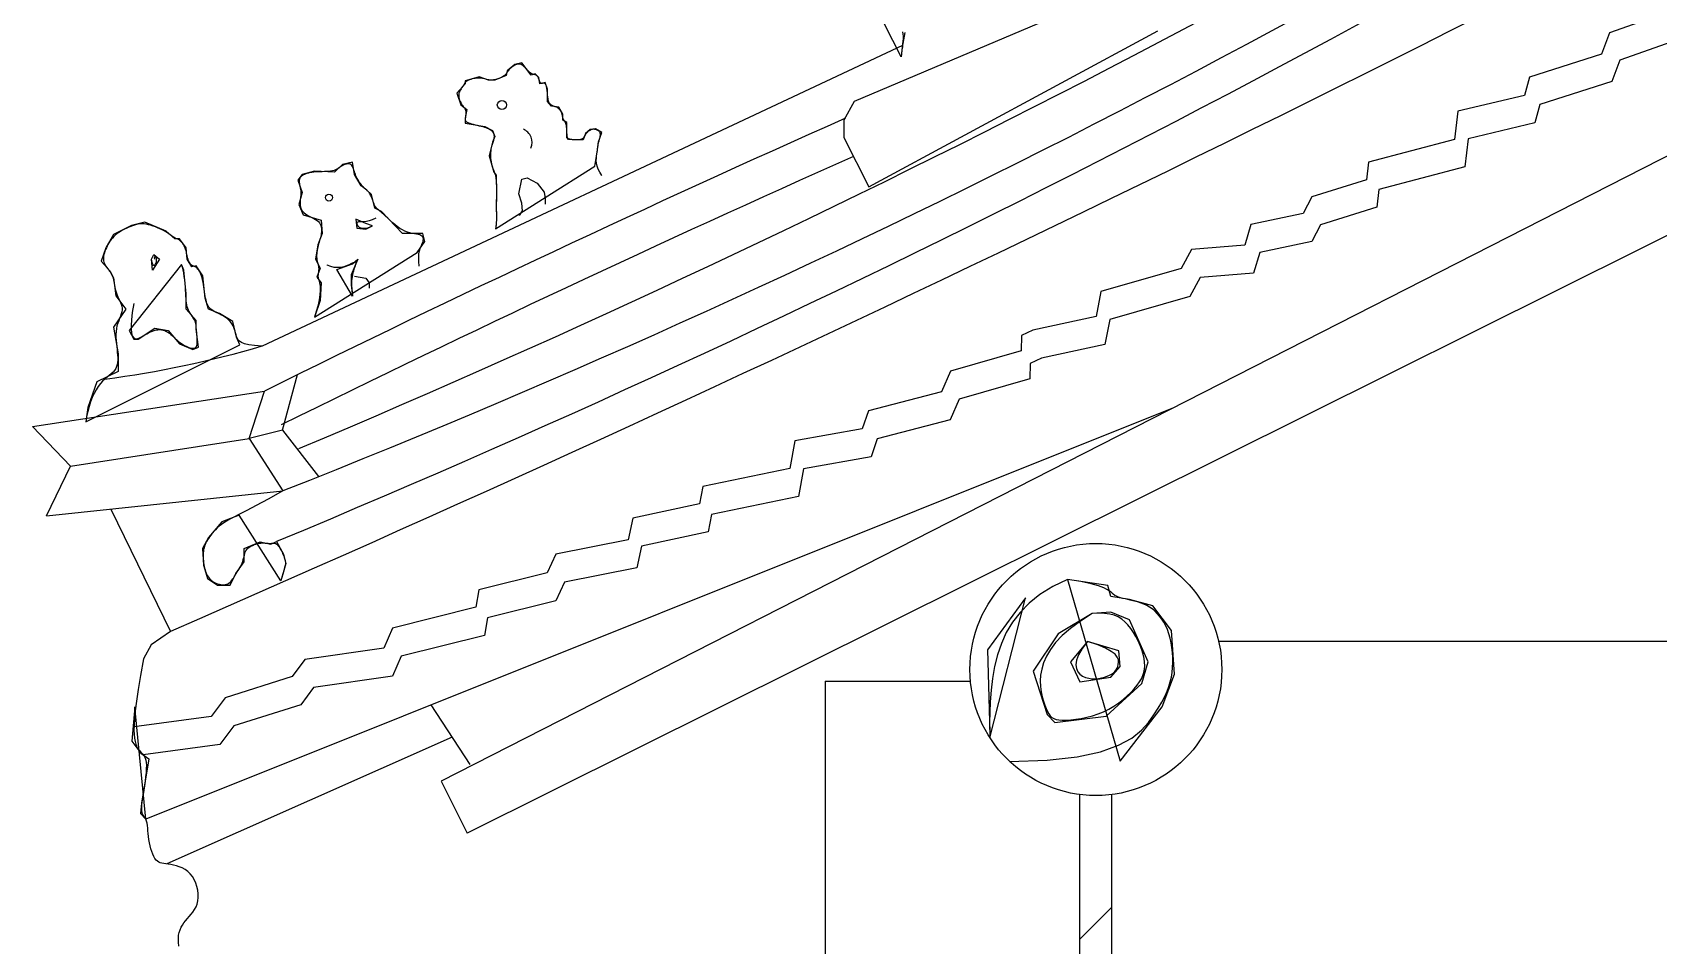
# Model space of a CAD drawing. Header units: metres. Extents: x 986 to 9059, y 312 to 6351.
# Drawn here: x 1895 to 3525, y 4286 to 5200 of the extents above; entities that cross this region are included whole.
import ezdxf

# ---------------------------------------------------------------- set-up
doc = ezdxf.new("R2010")
doc.units = ezdxf.units.M
for name, color, linetype in [('3', 3, 'Continuous'), ('4', 4, 'Continuous'), ('7', 7, 'Continuous'), ('BH', 3, 'Continuous')]:
    doc.layers.add(name, color=color, linetype=linetype)

msp = doc.modelspace()

# ---------------------------------------------------------------- hatches: boundary and pattern name
at = {"layer": 'BH'}
h = msp.add_hatch(dxfattribs=at)
h.set_pattern_fill('ANSI31', scale=50)
h.paths.add_polyline_path([(2976.97, 4436.79, -0.06), (2944.97, 4436.79), (2944.97, 4250.3), (2976.97, 4250.3)])

# ---------------------------------------------------------------- linework, layer by layer
at = {"layer": '3'}
for p, q in [((3084.01, 4590.3), (5110.62, 4590.3)), ((2689.73, 4550.3), (2835.27, 4550.3)), ((2689.73, 4550.3), (2689.73, 4250.3))]:
    msp.add_line(p, q, dxfattribs=at)
for points in [[(4402.88, 5673.43, 0.14), (4071.63, 5734.11, 0.09), (3753.22, 5608.72, -0.04), (2161.83, 4782.96, -0.04)], [(4406.2, 5621.65, 0.12), (4079.9, 5679.66, 0.1), (3780.98, 5583.41, -0.05), (2146.21, 4740.87, -0.05)], [(4407.04, 5556.7, 0.17), (4083.85, 5634.82, 0.1), (3804.12, 5544.8, -0.04), (2139.8, 4690.11, -0.02)], [(4367.51, 5514.43, 0.08), (4092.23, 5555.26, 0.1), (3845.16, 5476.1, -0.02), (2033.67, 4600.25, -0.02)], [(2709.92, 5114.24, 0.01), (2127.6, 4840.96)], [(2718.14, 5075.92, 0.01), (2144.56, 4807.07)]]:
    msp.add_lwpolyline(points, format="xyb", dxfattribs=at)
for points in [[(2992.61, 5247.11), (2718.58, 5130.81), (2708.5, 5112.11), (2708.5, 5094.84), (2733.56, 5045.63), (3023.22, 5201.91)], [(2932.41, 4652.32), (2932.41, 4652.32), (2917.7, 4645.02), (2904.99, 4637.05), (2894.15, 4628.43), (2885.01, 4619.21), (2877.42, 4609.41), (2871.23, 4599.06), (2866.27, 4588.19), (2862.4, 4576.82), (2859.48, 4565.04), (2857.36, 4553.07), (2855.92, 4541.22), (2855.06, 4529.78), (2854.63, 4519.02), (2854.52, 4509.23), (2854.61, 4500.71), (2854.78, 4493.75), (2890.35, 4633.76), (2852.46, 4581.77), (2854.35, 4510), (2854.78, 4493.75)], [(2874.57, 4469.97), (2874.57, 4469.97), (2912.08, 4471.24), (2942.13, 4474.63), (2965.67, 4479.73), (2983.64, 4486.14), (2997.02, 4493.42), (3006.74, 4501.18), (3013.76, 4509.01), (3019.04, 4516.47), (3023.38, 4523.26), (3027, 4529.4), (3029.96, 4535.01), (3032.34, 4540.2), (3034.2, 4545.09), (3035.61, 4549.81), (3036.64, 4554.46), (3037.35, 4559.16), (3037.82, 4564), (3038.04, 4568.96), (3038.01, 4573.97), (3037.74, 4578.98), (3037.23, 4583.93), (3036.48, 4588.76), (3035.48, 4593.41), (3034.24, 4597.83), (3032.76, 4601.96), (3031.05, 4605.81), (3029.15, 4609.36), (3027.06, 4612.62), (3024.82, 4615.59), (3022.44, 4618.26), (3019.94, 4620.65), (3017.35, 4622.74), (3014.69, 4624.54), (3011.97, 4626.09), (3009.22, 4627.4), (3006.44, 4628.51), (3003.67, 4629.45), (3000.91, 4630.26), (2998.2, 4630.95), (2995.53, 4631.56), (2992.94, 4632.13), (2990.44, 4632.67), (2988.05, 4633.24), (2985.79, 4633.85), (2983.68, 4634.54), (2981.72, 4635.34), (2979.96, 4636.28), (2978.39, 4637.4), (2976.96, 4638.72), (2975.26, 4640.22), (2972.81, 4641.9), (2969.13, 4643.74), (2963.74, 4645.72), (2956.14, 4647.82), (2945.86, 4650.02), (2932.41, 4652.32), (2985.4, 4470.15), (3027.48, 4524.65), (3039.95, 4557.34), (3036.84, 4600.94), (3018.13, 4625.85), (2994.75, 4632.08), (2976.05, 4635.19), (2972.93, 4646.09), (2932.41, 4652.32)], [(2957.35, 4618.07), (2957.35, 4618.07), (2945.49, 4610.55), (2935.51, 4603.19), (2927.28, 4595.98), (2920.62, 4588.94), (2915.39, 4582.07), (2911.43, 4575.37), (2908.58, 4568.86), (2906.69, 4562.53), (2905.62, 4556.41), (2905.23, 4550.53), (2905.42, 4544.93), (2906.08, 4539.66), (2907.09, 4534.78), (2908.34, 4530.31), (2909.72, 4526.31), (2911.11, 4522.83), (2912.44, 4519.89), (2913.77, 4517.47), (2915.2, 4515.52), (2916.82, 4514.01), (2918.74, 4512.88), (2921.05, 4512.1), (2923.84, 4511.63), (2927.21, 4511.41), (2931.24, 4511.43), (2935.83, 4511.69), (2940.87, 4512.21), (2946.24, 4513.03), (2951.84, 4514.17), (2957.53, 4515.64), (2963.22, 4517.49), (2968.78, 4519.72), (2974.11, 4522.34), (2979.16, 4525.31), (2983.92, 4528.55), (2988.36, 4531.98), (2992.44, 4535.53), (2996.14, 4539.13), (2999.43, 4542.71), (3002.29, 4546.18), (3004.69, 4549.52), (3006.63, 4552.74), (3008.14, 4555.91), (3009.2, 4559.1), (3009.84, 4562.35), (3010.07, 4565.74), (3009.88, 4569.33), (3009.3, 4573.17), (3008.33, 4577.3), (3007, 4581.65), (3005.35, 4586.12), (3003.39, 4590.61), (3001.17, 4595.02), (2998.71, 4599.25), (2996.04, 4603.2), (2993.19, 4606.78), (2990.18, 4609.9), (2986.94, 4612.54), (2983.36, 4614.69), (2979.36, 4616.36), (2974.85, 4617.54), (2969.74, 4618.22), (2963.94, 4618.4), (2957.35, 4618.07), (2923.06, 4597.83), (2898.12, 4560.46), (2912.15, 4516.86), (2919.94, 4509.08), (2971.37, 4515.3), (3007.22, 4548), (3013.46, 4569.8), (2994.75, 4611.84), (2976.05, 4619.62), (2957.35, 4618.07)], [(2952.67, 4590.04), (2952.67, 4590.04), (2947.23, 4582.92), (2943.61, 4576.69), (2941.59, 4571.31), (2940.95, 4566.73), (2941.47, 4562.9), (2942.92, 4559.77), (2945.08, 4557.28), (2947.74, 4555.4), (2950.68, 4554.06), (2953.82, 4553.21), (2957.07, 4552.79), (2960.37, 4552.75), (2963.62, 4553.04), (2966.77, 4553.59), (2969.72, 4554.35), (2972.41, 4555.27), (2974.78, 4556.29), (2976.82, 4557.42), (2978.57, 4558.68), (2980.03, 4560.07), (2981.23, 4561.6), (2982.19, 4563.3), (2982.92, 4565.16), (2983.45, 4567.2), (2983.75, 4569.44), (2983.52, 4571.87), (2982.45, 4574.48), (2980.19, 4577.26), (2976.42, 4580.21), (2970.8, 4583.33), (2962.99, 4586.61), (2952.67, 4590.04), (2935.53, 4569.8), (2944.88, 4549.56), (2976.05, 4554.23), (2985.4, 4565.13), (2983.84, 4580.7), (2952.67, 4590.04)]]:
    msp.add_lwpolyline(points, dxfattribs=at)
at = {"layer": '4'}
for p, q in [((1895.24, 4805.38), (2127.6, 4840.96)), ((1895.24, 4805.38), (1933.41, 4765.56)), ((1909.21, 4716), (1933.41, 4765.56)), ((1909.21, 4716), (2146.21, 4740.87)), ((1973.61, 4722.76), (2033.67, 4600.25)), ((2304.87, 4450.13), (2330.87, 4398.18)), ((2944.97, 4250.3), (2944.97, 4436.79)), ((2976.97, 4250.3), (2976.97, 4436.79))]:
    msp.add_line(p, q, dxfattribs=at)
for points in [[(3886.14, 5399.01), (3827.25, 5394.73), (3819.34, 5377.7), (3767.92, 5363.61), (3762.93, 5342.47), (3709.91, 5335.33), (3700.68, 5315.46), (3621.63, 5287.97), (3618.17, 5262.68), (3555.63, 5245.46), (3544.6, 5239.54), (3545.05, 5224.16), (3475.72, 5199.74), (3467.93, 5178.52), (3395.76, 5155.42), (3390.69, 5137.08), (3323.92, 5121.14), (3320.54, 5093.05), (3234.35, 5070.22), (3232.15, 5052.52)], [(2767.26, 5200.61), (2767.58, 5198.54), (2767.72, 5196.32), (2767.72, 5193.93), (2767.59, 5191.38), (2767.35, 5188.64), (2767.02, 5185.71), (2766.63, 5182.58), (2766.19, 5179.25), (2765.74, 5175.69), (2657.9, 5387.46)], [(3886.17, 5369.62), (3837.58, 5367.22), (3829.67, 5350.19), (3778.25, 5336.1), (3773.26, 5314.96), (3720.24, 5307.82), (3711.01, 5287.95), (3631.97, 5260.46), (3628.5, 5235.17), (3565.97, 5217.95), (3554.93, 5212.03), (3555.38, 5196.65), (3486.05, 5172.23), (3478.27, 5151.01), (3406.1, 5127.91), (3401.03, 5109.57), (3334.25, 5093.63), (3330.87, 5065.54), (3244.68, 5042.71), (3242.48, 5025.01)], [(2769.41, 5200.17), (2766.96, 5185.48), (2765.74, 5175.69)], [(2767.18, 5187.18), (2125.25, 4886.06)], [(2465.96, 5056.72), (2465.96, 5056.72), (2463.69, 5060.12), (2462.09, 5063.31), (2461.06, 5066.3), (2460.49, 5069.09), (2460.29, 5071.68), (2460.35, 5074.09), (2460.59, 5076.33), (2460.88, 5078.39), (2461.16, 5080.28), (2461.41, 5082.03), (2461.64, 5083.66), (2461.86, 5085.17), (2462.08, 5086.59), (2462.31, 5087.94), (2462.56, 5089.23), (2462.83, 5090.49), (2463.14, 5091.72), (2463.46, 5092.93), (2463.77, 5094.1), (2464.04, 5095.22), (2464.26, 5096.29), (2464.39, 5097.3), (2464.41, 5098.23), (2464.3, 5099.08), (2464.04, 5099.84), (2463.65, 5100.51), (2463.15, 5101.1), (2462.55, 5101.6), (2461.89, 5102.03), (2461.18, 5102.39), (2460.45, 5102.67), (2459.71, 5102.89), (2458.98, 5103.04), (2458.28, 5103.13), (2457.59, 5103.15), (2456.91, 5103.12), (2456.25, 5103.02), (2455.6, 5102.87), (2454.96, 5102.66), (2454.33, 5102.4), (2453.72, 5102.08), (2453.11, 5101.71), (2452.52, 5101.28), (2451.95, 5100.81), (2451.41, 5100.29), (2450.88, 5099.73), (2450.39, 5099.13), (2449.94, 5098.49), (2449.51, 5097.82), (2449.11, 5097.13), (2448.71, 5096.43), (2448.29, 5095.75), (2447.84, 5095.1), (2447.34, 5094.5), (2446.77, 5093.97), (2446.13, 5093.52), (2445.38, 5093.16), (2444.56, 5092.9), (2443.67, 5092.71), (2442.73, 5092.59), (2441.77, 5092.52), (2440.79, 5092.5), (2439.83, 5092.51), (2438.9, 5092.54), (2438, 5092.58), (2437.16, 5092.63), (2436.36, 5092.7), (2435.62, 5092.77), (2434.94, 5092.86), (2434.31, 5092.96), (2433.74, 5093.08), (2433.23, 5093.22), (2432.78, 5093.38), (2432.4, 5093.58), (2432.07, 5093.85), (2431.79, 5094.21), (2431.55, 5094.68), (2431.36, 5095.29), (2431.2, 5096.07), (2431.08, 5097.03), (2430.98, 5098.19), (2430.9, 5099.5), (2430.82, 5100.93), (2430.74, 5102.41), (2430.63, 5103.9), (2430.5, 5105.33), (2430.33, 5106.67), (2430.1, 5107.86), (2429.82, 5108.87), (2429.48, 5109.7), (2429.12, 5110.4), (2428.73, 5110.99), (2428.35, 5111.51), (2427.99, 5111.98), (2427.65, 5112.45), (2427.37, 5112.94), (2427.14, 5113.48), (2426.96, 5114.07), (2426.81, 5114.7), (2426.68, 5115.38), (2426.55, 5116.09), (2426.4, 5116.84), (2426.22, 5117.61), (2426, 5118.41), (2425.71, 5119.22), (2425.36, 5120.03), (2424.95, 5120.84), (2424.48, 5121.63), (2423.96, 5122.38), (2423.39, 5123.07), (2422.76, 5123.71), (2422.09, 5124.26), (2421.37, 5124.73), (2420.62, 5125.13), (2419.85, 5125.47), (2419.06, 5125.78), (2418.27, 5126.06), (2417.5, 5126.35), (2416.75, 5126.65), (2416.03, 5127), (2415.36, 5127.39), (2414.73, 5127.85), (2414.16, 5128.38), (2413.64, 5128.98), (2413.17, 5129.68), (2412.76, 5130.47), (2412.41, 5131.36), (2412.12, 5132.36), (2411.9, 5133.48), (2411.72, 5134.69), (2411.59, 5135.97), (2411.48, 5137.28), (2411.38, 5138.61), (2411.28, 5139.93), (2411.18, 5141.21), (2411.05, 5142.42), (2410.88, 5143.54), (2410.69, 5144.57), (2410.46, 5145.51), (2410.22, 5146.35), (2409.95, 5147.08), (2409.67, 5147.72), (2409.39, 5148.24), (2409.09, 5148.67), (2408.8, 5148.98), (2408.51, 5149.2), (2408.21, 5149.33), (2407.91, 5149.4), (2407.6, 5149.41), (2407.29, 5149.38), (2406.98, 5149.32), (2406.65, 5149.25), (2406.32, 5149.18), (2405.98, 5149.12), (2405.64, 5149.09), (2405.31, 5149.1), (2404.98, 5149.17), (2404.67, 5149.31), (2404.38, 5149.52), (2404.11, 5149.84), (2403.87, 5150.25), (2403.64, 5150.76), (2403.43, 5151.34), (2403.22, 5151.97), (2403, 5152.63), (2402.78, 5153.31), (2402.53, 5153.98), (2402.25, 5154.62), (2401.94, 5155.22), (2401.6, 5155.77), (2401.23, 5156.26), (2400.83, 5156.71), (2400.4, 5157.09), (2399.96, 5157.41), (2399.5, 5157.66), (2399.03, 5157.84), (2398.55, 5157.96), (2398.05, 5158.03), (2397.52, 5158.11), (2396.95, 5158.22), (2396.34, 5158.4), (2395.68, 5158.68), (2394.95, 5159.1), (2394.14, 5159.7), (2393.26, 5160.49), (2392.31, 5161.44), (2391.31, 5162.49), (2390.27, 5163.59), (2389.21, 5164.68), (2388.14, 5165.72), (2387.08, 5166.65), (2386.03, 5167.41), (2385.03, 5167.96), (2384.05, 5168.31), (2383.1, 5168.48), (2382.16, 5168.48), (2381.24, 5168.34), (2380.33, 5168.07), (2379.42, 5167.68), (2378.51, 5167.21), (2377.59, 5166.66), (2376.68, 5166.06), (2375.78, 5165.4), (2374.92, 5164.71), (2374.1, 5164), (2373.34, 5163.27), (2372.66, 5162.55), (2372.06, 5161.84), (2371.56, 5161.16), (2371.12, 5160.5), (2370.72, 5159.86), (2370.33, 5159.24), (2369.91, 5158.64), (2369.42, 5158.04), (2368.85, 5157.45), (2368.15, 5156.86), (2367.31, 5156.28), (2366.34, 5155.71), (2365.27, 5155.15), (2364.14, 5154.62), (2362.96, 5154.13), (2361.76, 5153.68), (2360.59, 5153.29), (2359.46, 5152.96), (2358.39, 5152.7), (2357.39, 5152.52), (2356.42, 5152.4), (2355.49, 5152.35), (2354.57, 5152.36), (2353.65, 5152.44), (2352.71, 5152.57), (2351.74, 5152.76), (2350.73, 5153.01), (2349.66, 5153.28), (2348.55, 5153.57), (2347.38, 5153.85), (2346.15, 5154.1), (2344.85, 5154.29), (2343.49, 5154.4), (2342.06, 5154.42), (2340.57, 5154.33), (2339.04, 5154.14), (2337.5, 5153.86), (2336.01, 5153.51), (2334.58, 5153.11), (2333.27, 5152.68), (2332.1, 5152.23), (2331.12, 5151.79), (2330.34, 5151.36), (2329.74, 5150.93), (2329.28, 5150.49), (2328.9, 5150.02), (2328.57, 5149.51), (2328.24, 5148.95), (2327.86, 5148.31), (2327.41, 5147.59), (2326.84, 5146.77), (2326.18, 5145.86), (2325.47, 5144.87), (2324.76, 5143.8), (2324.08, 5142.66), (2323.47, 5141.46), (2322.97, 5140.2), (2322.62, 5138.9), (2322.46, 5137.57), (2322.47, 5136.22), (2322.62, 5134.87), (2322.91, 5133.54), (2323.31, 5132.24), (2323.8, 5131), (2324.36, 5129.83), (2324.97, 5128.75), (2325.6, 5127.78), (2326.24, 5126.89), (2326.88, 5126.07), (2327.48, 5125.3), (2328.04, 5124.55), (2328.54, 5123.8), (2328.95, 5123.03), (2329.27, 5122.21), (2329.47, 5121.34), (2329.56, 5120.42), (2329.58, 5119.47), (2329.53, 5118.5), (2329.44, 5117.54), (2329.32, 5116.58), (2329.19, 5115.67), (2329.07, 5114.79), (2328.98, 5113.98), (2328.95, 5113.23), (2329.02, 5112.53), (2329.23, 5111.88), (2329.6, 5111.27), (2330.18, 5110.69), (2331, 5110.14), (2332.1, 5109.62), (2333.49, 5109.12), (2335.13, 5108.63), (2336.95, 5108.15), (2338.9, 5107.68), (2340.91, 5107.22), (2342.91, 5106.75), (2344.85, 5106.29), (2346.66, 5105.81), (2348.29, 5105.33), (2349.74, 5104.84), (2351.02, 5104.33), (2352.15, 5103.81), (2353.15, 5103.27), (2354.02, 5102.71), (2354.78, 5102.13), (2355.45, 5101.52), (2356.03, 5100.88), (2356.53, 5100.22), (2356.95, 5099.54), (2357.3, 5098.85), (2357.56, 5098.14), (2357.75, 5097.41), (2357.86, 5096.69), (2357.89, 5095.96), (2357.86, 5095.22), (2357.76, 5094.47), (2357.6, 5093.69), (2357.38, 5092.87), (2357.12, 5091.99), (2356.82, 5091.03), (2356.49, 5089.98), (2356.14, 5088.83), (2355.76, 5087.56), (2355.39, 5086.19), (2355.04, 5084.71), (2354.72, 5083.14), (2354.46, 5081.49), (2354.27, 5079.77), (2354.17, 5077.98), (2354.18, 5076.14), (2354.31, 5074.26), (2354.56, 5072.36), (2354.89, 5070.48), (2355.28, 5068.65), (2355.72, 5066.9), (2356.19, 5065.27), (2356.66, 5063.78), (2357.11, 5062.47), (2357.53, 5061.36), (2357.92, 5060.41), (2358.27, 5059.56), (2358.59, 5058.75), (2358.88, 5057.95), (2359.13, 5057.08), (2359.36, 5056.1), (2359.56, 5054.96), (2359.72, 5053.61), (2359.87, 5052.07), (2359.99, 5050.38), (2360.08, 5048.57), (2360.15, 5046.66), (2360.2, 5044.69), (2360.23, 5042.7), (2360.24, 5040.71), (2360.23, 5038.75), (2360.21, 5036.83), (2360.18, 5034.95), (2360.14, 5033.12), (2360.11, 5031.33), (2360.07, 5029.59), (2360.05, 5027.9), (2360.04, 5026.26), (2360.05, 5024.68), (2360.07, 5023.14), (2360.1, 5021.65), (2360.14, 5020.2), (2360.17, 5018.78), (2360.19, 5017.38), (2360.2, 5016.01), (2360.19, 5014.65), (2360.16, 5013.29), (2360.11, 5011.94), (2360.03, 5010.59), (2359.93, 5009.22), (2359.8, 5007.82), (2359.65, 5006.4), (2359.47, 5004.93), (2359.26, 5003.42), (2458.93, 5066.09), (2461.27, 5080.14), (2462.44, 5090.68), (2465.96, 5100.05), (2459.51, 5103.57), (2454.24, 5102.98), (2449.55, 5098.88), (2447.2, 5092.44), (2438.41, 5092.44), (2432.54, 5093.03), (2430.79, 5094.78), (2430.79, 5110.01), (2426.68, 5112.35), (2426.68, 5118.21), (2422.58, 5125.24), (2415.54, 5126.41), (2411.44, 5131.1), (2411.44, 5143.39), (2409.09, 5149.84), (2406.75, 5149.25), (2403.82, 5148.67), (2402.65, 5155.11), (2399.13, 5158.62), (2395.02, 5157.45), (2385.64, 5169.75), (2378.61, 5167.99), (2370.99, 5161.55), (2369.81, 5156.86), (2358.68, 5152.18), (2352.23, 5152.18), (2342.85, 5155.69), (2328.78, 5151.59), (2328.78, 5148.67), (2320.57, 5139.29), (2324.67, 5127.58), (2330.54, 5122.9), (2328.78, 5114.11), (2328.78, 5109.43), (2348.71, 5105.91), (2356.33, 5101.81), (2358.68, 5095.96), (2356.33, 5090.1), (2352.81, 5076.63), (2357.5, 5060.23), (2359.85, 5057.3), (2360.43, 5040.32), (2359.85, 5025.68), (2360.43, 5014.55), (2359.85, 5007.52), (2359.26, 5003.42)], [(2282.92, 4966.19), (2282.92, 4966.19), (2282.36, 4970.86), (2282.27, 4974.88), (2282.56, 4978.31), (2283.12, 4981.23), (2283.87, 4983.71), (2284.69, 4985.83), (2285.5, 4987.66), (2286.19, 4989.28), (2286.67, 4990.75), (2286.93, 4992.08), (2286.95, 4993.27), (2286.73, 4994.33), (2286.27, 4995.26), (2285.54, 4996.06), (2284.56, 4996.74), (2283.3, 4997.29), (2281.77, 4997.73), (2279.99, 4998.1), (2277.99, 4998.47), (2275.82, 4998.89), (2273.5, 4999.43), (2271.06, 5000.14), (2268.53, 5001.08), (2265.96, 5002.32), (2263.37, 5003.87), (2260.8, 5005.7), (2258.26, 5007.71), (2255.8, 5009.83), (2253.45, 5011.98), (2251.23, 5014.07), (2249.18, 5016.03), (2247.32, 5017.77), (2245.68, 5019.24), (2244.25, 5020.47), (2243, 5021.51), (2241.92, 5022.43), (2240.97, 5023.27), (2240.14, 5024.11), (2239.41, 5024.99), (2238.75, 5025.96), (2238.14, 5027.08), (2237.58, 5028.32), (2237.06, 5029.65), (2236.56, 5031.02), (2236.08, 5032.39), (2235.6, 5033.74), (2235.13, 5035.03), (2234.65, 5036.21), (2234.15, 5037.26), (2233.63, 5038.18), (2233.1, 5039.01), (2232.55, 5039.74), (2231.98, 5040.41), (2231.4, 5041.02), (2230.79, 5041.6), (2230.17, 5042.16), (2229.54, 5042.73), (2228.88, 5043.3), (2228.21, 5043.9), (2227.52, 5044.54), (2226.81, 5045.23), (2226.08, 5045.99), (2225.34, 5046.82), (2224.58, 5047.75), (2223.81, 5048.78), (2223.02, 5049.9), (2222.25, 5051.11), (2221.48, 5052.38), (2220.75, 5053.72), (2220.05, 5055.11), (2219.4, 5056.54), (2218.8, 5057.99), (2218.27, 5059.46), (2217.79, 5060.92), (2217.33, 5062.33), (2216.87, 5063.67), (2216.38, 5064.91), (2215.84, 5066.01), (2215.23, 5066.94), (2214.52, 5067.68), (2213.69, 5068.19), (2212.76, 5068.5), (2211.75, 5068.62), (2210.67, 5068.56), (2209.55, 5068.34), (2208.41, 5067.99), (2207.26, 5067.51), (2206.13, 5066.93), (2205.02, 5066.26), (2203.92, 5065.54), (2202.8, 5064.78), (2201.63, 5064.02), (2200.38, 5063.29), (2199.02, 5062.61), (2197.53, 5062.01), (2195.88, 5061.53), (2194.04, 5061.18), (2192.05, 5060.94), (2189.95, 5060.78), (2187.77, 5060.69), (2185.55, 5060.64), (2183.35, 5060.59), (2181.18, 5060.52), (2179.1, 5060.41), (2177.13, 5060.24), (2175.29, 5060), (2173.57, 5059.7), (2171.97, 5059.34), (2170.49, 5058.93), (2169.14, 5058.48), (2167.91, 5057.97), (2166.8, 5057.43), (2165.81, 5056.86), (2164.95, 5056.24), (2164.21, 5055.56), (2163.61, 5054.83), (2163.13, 5054.02), (2162.79, 5053.14), (2162.58, 5052.17), (2162.51, 5051.1), (2162.57, 5049.94), (2162.75, 5048.68), (2162.99, 5047.34), (2163.28, 5045.94), (2163.58, 5044.48), (2163.85, 5042.99), (2164.06, 5041.46), (2164.19, 5039.93), (2164.2, 5038.39), (2164.12, 5036.86), (2163.98, 5035.34), (2163.82, 5033.83), (2163.65, 5032.34), (2163.51, 5030.87), (2163.43, 5029.43), (2163.44, 5028.01), (2163.58, 5026.63), (2163.84, 5025.3), (2164.25, 5024), (2164.82, 5022.75), (2165.55, 5021.56), (2166.46, 5020.42), (2167.55, 5019.34), (2168.85, 5018.33), (2170.34, 5017.38), (2171.98, 5016.48), (2173.72, 5015.6), (2175.49, 5014.72), (2177.23, 5013.81), (2178.89, 5012.86), (2180.4, 5011.83), (2181.71, 5010.7), (2182.77, 5009.45), (2183.59, 5008.1), (2184.19, 5006.67), (2184.6, 5005.18), (2184.83, 5003.64), (2184.91, 5002.08), (2184.85, 5000.51), (2184.69, 4998.96), (2184.44, 4997.44), (2184.12, 4995.95), (2183.74, 4994.46), (2183.32, 4992.98), (2182.87, 4991.49), (2182.41, 4989.98), (2181.96, 4988.44), (2181.52, 4986.86), (2181.12, 4985.23), (2180.77, 4983.57), (2180.46, 4981.88), (2180.22, 4980.2), (2180.05, 4978.54), (2179.95, 4976.91), (2179.94, 4975.33), (2180.03, 4973.83), (2180.22, 4972.4), (2180.48, 4971.05), (2180.8, 4969.77), (2181.13, 4968.54), (2181.45, 4967.36), (2181.74, 4966.21), (2181.96, 4965.08), (2182.08, 4963.96), (2182.1, 4962.84), (2182.02, 4961.73), (2181.88, 4960.63), (2181.71, 4959.56), (2181.54, 4958.51), (2181.4, 4957.49), (2181.32, 4956.51), (2181.34, 4955.58), (2181.46, 4954.69), (2181.68, 4953.8), (2181.97, 4952.87), (2182.3, 4951.85), (2182.65, 4950.69), (2182.98, 4949.34), (2183.26, 4947.76), (2183.48, 4945.89), (2183.6, 4943.69), (2183.57, 4941.11), (2183.36, 4938.1), (2182.91, 4934.6), (2182.17, 4930.58), (2181.11, 4925.97), (2179.66, 4920.72), (2177.8, 4914.8), (2280.69, 4979.6), (2288.52, 4990.77), (2286.28, 4998.59), (2266.15, 4998.59), (2244.9, 5020.94), (2238.19, 5024.29), (2234.83, 5037.7), (2230.36, 5042.16), (2224.77, 5046.63), (2218.06, 5057.81), (2215.82, 5070.1), (2205.76, 5067.86), (2197.93, 5060.04), (2177.8, 5061.16), (2165.49, 5057.81), (2161.02, 5052.22), (2165.49, 5039.93), (2162.14, 5027.64), (2166.61, 5017.58), (2184.51, 5012), (2185.62, 4998.59), (2181.15, 4987.42), (2178.91, 4972.89), (2183.39, 4963.96), (2180.03, 4955.02), (2184.51, 4949.43), (2183.39, 4931.56), (2177.8, 4914.8)], [(3232.16, 5052.57), (3177.48, 5035.44), (3168.61, 5018.89), (3116.47, 5007.77), (3110.28, 4986.95), (3056.93, 4982.86), (3046.58, 4963.56), (2966.09, 4940.64), (2961.18, 4915.59), (2897.76, 4901.98), (2886.4, 4896.7), (2885.97, 4881.32), (2815.35, 4860.92), (2806.36, 4840.19), (2732.99, 4821.26), (2726.88, 4803.24), (2659.3, 4791.16), (2654.31, 4763.31), (2566.95, 4745.46), (2563.74, 4727.91), (2496.78, 4713.51), (2492.09, 4691.93), (2419.7, 4677.69), (2411.02, 4658.93), (2342.62, 4641.87), (2339.41, 4624.31), (2255.96, 4603.6), (2247.25, 4583.49), (2168.14, 4572.15), (2155.43, 4554.87), (2088.27, 4533.69), (2074.16, 4515.09), (1996.96, 4504.67)], [(3242.48, 5025.01), (3186.22, 5007.38), (3177.35, 4990.84), (3125.21, 4979.71), (3119.01, 4958.9), (3065.67, 4954.8), (3055.32, 4935.5), (2974.83, 4912.58), (2969.92, 4887.53), (2906.5, 4873.93), (2895.14, 4868.65), (2894.71, 4853.27), (2824.09, 4832.87), (2815.1, 4812.13), (2741.73, 4793.21), (2735.62, 4775.19), (2668.04, 4763.1), (2663.05, 4735.25), (2575.69, 4717.4), (2572.48, 4699.85), (2505.52, 4685.45), (2500.83, 4663.87), (2428.44, 4649.63), (2419.76, 4630.88), (2351.36, 4613.81), (2348.15, 4596.26), (2264.7, 4575.54), (2255.99, 4555.43), (2176.88, 4544.09), (2164.17, 4526.81), (2097.01, 4505.63), (2082.9, 4487.03), (2006.16, 4476.68)], [(2125.25, 4886.06), (2125.25, 4886.06), (2117.79, 4886.61), (2112.03, 4887.39), (2107.74, 4888.39), (2104.66, 4889.57), (2102.57, 4890.91), (2101.22, 4892.39), (2100.38, 4893.98), (2099.8, 4895.65), (2099.29, 4897.39), (2098.78, 4899.17), (2098.25, 4900.96), (2097.67, 4902.74), (2097.03, 4904.49), (2096.31, 4906.19), (2095.47, 4907.82), (2094.49, 4909.34), (2093.37, 4910.75), (2092.11, 4912.04), (2090.75, 4913.23), (2089.3, 4914.32), (2087.78, 4915.33), (2086.24, 4916.25), (2084.67, 4917.11), (2083.12, 4917.91), (2081.6, 4918.65), (2080.13, 4919.36), (2078.71, 4920.06), (2077.37, 4920.77), (2076.1, 4921.5), (2074.92, 4922.28), (2073.84, 4923.12), (2072.87, 4924.05), (2072.02, 4925.08), (2071.28, 4926.23), (2070.64, 4927.49), (2070.07, 4928.89), (2069.58, 4930.43), (2069.15, 4932.12), (2068.76, 4933.96), (2068.4, 4935.97), (2068.05, 4938.14), (2067.72, 4940.45), (2067.38, 4942.83), (2067.02, 4945.26), (2066.64, 4947.67), (2066.22, 4950.03), (2065.75, 4952.29), (2065.23, 4954.4), (2064.64, 4956.33), (2063.99, 4958.07), (2063.29, 4959.62), (2062.57, 4960.99), (2061.83, 4962.17), (2061.09, 4963.18), (2060.35, 4964), (2059.64, 4964.64), (2058.95, 4965.12), (2058.3, 4965.46), (2057.68, 4965.71), (2057.07, 4965.9), (2056.49, 4966.07), (2055.91, 4966.27), (2055.35, 4966.52), (2054.79, 4966.88), (2054.23, 4967.37), (2053.68, 4967.98), (2053.14, 4968.72), (2052.62, 4969.56), (2052.13, 4970.49), (2051.67, 4971.51), (2051.25, 4972.61), (2050.87, 4973.77), (2050.55, 4974.98), (2050.26, 4976.23), (2049.98, 4977.52), (2049.71, 4978.82), (2049.42, 4980.13), (2049.09, 4981.44), (2048.71, 4982.74), (2048.27, 4984.01), (2047.73, 4985.25), (2047.13, 4986.44), (2046.47, 4987.57), (2045.77, 4988.62), (2045.04, 4989.59), (2044.31, 4990.45), (2043.57, 4991.2), (2042.86, 4991.83), (2042.18, 4992.33), (2041.51, 4992.71), (2040.86, 4993.03), (2040.2, 4993.3), (2039.53, 4993.56), (2038.82, 4993.85), (2038.07, 4994.19), (2037.27, 4994.62), (2036.39, 4995.17), (2035.43, 4995.83), (2034.37, 4996.58), (2033.19, 4997.42), (2031.88, 4998.32), (2030.43, 4999.29), (2028.81, 5000.29), (2027.02, 5001.33), (2025.04, 5002.38), (2022.91, 5003.42), (2020.67, 5004.43), (2018.35, 5005.38), (2016, 5006.24), (2013.65, 5006.98), (2011.34, 5007.59), (2009.12, 5008.03), (2007.01, 5008.29), (2005, 5008.36), (2003.06, 5008.27), (2001.18, 5008.03), (1999.32, 5007.65), (1997.46, 5007.14), (1995.58, 5006.52), (1993.65, 5005.8), (1991.66, 5004.99), (1989.63, 5004.09), (1987.59, 5003.11), (1985.56, 5002.05), (1983.58, 5000.91), (1981.67, 4999.7), (1979.86, 4998.41), (1978.18, 4997.05), (1976.65, 4995.62), (1975.26, 4994.12), (1974, 4992.58), (1972.87, 4990.99), (1971.83, 4989.37), (1970.89, 4987.72), (1970.03, 4986.06), (1969.23, 4984.38), (1968.49, 4982.71), (1967.82, 4981.04), (1967.25, 4979.38), (1966.79, 4977.75), (1966.45, 4976.14), (1966.27, 4974.56), (1966.26, 4973.03), (1966.44, 4971.53), (1966.81, 4970.09), (1967.36, 4968.71), (1968.05, 4967.37), (1968.84, 4966.09), (1969.68, 4964.86), (1970.55, 4963.68), (1971.41, 4962.55), (1972.21, 4961.48), (1972.94, 4960.45), (1973.59, 4959.45), (1974.17, 4958.44), (1974.68, 4957.41), (1975.15, 4956.31), (1975.57, 4955.12), (1975.96, 4953.81), (1976.31, 4952.35), (1976.66, 4950.74), (1977, 4948.97), (1977.36, 4947.1), (1977.76, 4945.14), (1978.21, 4943.13), (1978.73, 4941.09), (1979.33, 4939.07), (1980.04, 4937.09), (1980.86, 4935.16), (1981.75, 4933.29), (1982.63, 4931.46), (1983.47, 4929.64), (1984.19, 4927.82), (1984.73, 4925.98), (1985.05, 4924.11), (1985.08, 4922.19), (1984.77, 4920.2), (1984.2, 4918.13), (1983.43, 4915.97), (1982.54, 4913.72), (1981.6, 4911.36), (1980.7, 4908.89), (1979.9, 4906.29), (1979.3, 4903.57), (1978.93, 4900.71), (1978.79, 4897.75), (1978.82, 4894.72), (1978.99, 4891.65), (1979.26, 4888.58), (1979.59, 4885.55), (1979.92, 4882.59), (1980.23, 4879.73), (1980.47, 4877.01), (1980.6, 4874.42), (1980.61, 4871.97), (1980.44, 4869.65), (1980.07, 4867.47), (1979.47, 4865.41), (1978.6, 4863.48), (1977.43, 4861.67), (1975.95, 4859.97), (1974.19, 4858.33), (1972.21, 4856.66), (1970.07, 4854.91), (1967.83, 4852.99), (1965.53, 4850.84), (1963.25, 4848.39), (1961.03, 4845.56), (1958.93, 4842.31), (1956.96, 4838.64), (1955.13, 4834.61), (1953.46, 4830.23), (1951.95, 4825.56), (1950.62, 4820.62), (1949.48, 4815.45), (1948.54, 4810.09), (2102.88, 4887.18), (2099.53, 4895), (2096.17, 4910.64), (2082.75, 4918.46), (2071.57, 4922.93), (2068.21, 4934.11), (2065.97, 4956.45), (2059.26, 4966.51), (2054.79, 4965.39), (2050.32, 4973.21), (2049.2, 4984.38), (2042.49, 4993.32), (2038.01, 4993.32), (2029.07, 5001.14), (2007.82, 5010.08), (1994.4, 5006.73), (1976.5, 4997.79), (1968.67, 4984.38), (1964.2, 4970.98), (1973.15, 4960.92), (1976.5, 4954.22), (1978.74, 4936.34), (1988.8, 4922.93), (1976.5, 4905.06), (1980.97, 4878.24), (1980.97, 4860.37), (1959.73, 4850.31), (1950.78, 4824.61), (1948.54, 4810.09)], [(2033.67, 4600.25), (2014.32, 4586.78), (2006.38, 4572.74)], [(2006.38, 4572.74), (2006.38, 4572.74), (2003.49, 4556.07), (2001.2, 4542.03), (1999.47, 4530.32), (1998.22, 4520.68), (1997.42, 4512.79), (1996.99, 4506.38), (1996.89, 4501.16), (1997.06, 4496.84), (1997.45, 4493.17), (1998.02, 4490.04), (1998.75, 4487.4), (1999.61, 4485.18), (2000.57, 4483.32), (2001.59, 4481.75), (2002.66, 4480.41), (2003.73, 4479.24), (2004.78, 4478.17), (2005.79, 4477.12), (2006.73, 4475.99), (2007.56, 4474.7), (2008.27, 4473.16), (2008.81, 4471.27), (2009.18, 4468.96), (2009.33, 4466.12), (2009.26, 4462.71), (2008.98, 4458.82), (2008.55, 4454.59), (2008.01, 4450.14), (2007.38, 4445.62), (2006.72, 4441.15), (2006.07, 4436.86), (2005.46, 4432.9), (2004.94, 4429.36), (2004.57, 4426.21), (2004.4, 4423.39), (2004.5, 4420.85), (2004.92, 4418.51), (2005.73, 4416.32), (2006.99, 4414.22), (2008.76, 4412.15), (1997.82, 4524.52), (1994.77, 4490.33), (2003.93, 4478.12), (2011.88, 4472.63), (2004.54, 4428.07), (2003.32, 4417.69), (2008.76, 4412.15)], [(2041.88, 4284.94), (2041.47, 4288.98), (2041.41, 4292.6), (2041.67, 4295.85), (2042.23, 4298.77), (2043.06, 4301.42), (2044.14, 4303.85), (2045.44, 4306.11), (2046.94, 4308.27), (2048.61, 4310.37), (2050.42, 4312.47), (2052.3, 4314.61), (2054.18, 4316.81), (2055.98, 4319.13), (2057.64, 4321.59), (2059.09, 4324.24), (2060.24, 4327.1), (2061.03, 4330.22), (2061.39, 4333.6), (2061.34, 4337.18), (2060.89, 4340.87), (2060.06, 4344.56), (2058.86, 4348.16), (2057.32, 4351.58), (2055.45, 4354.73), (2053.27, 4357.5), (2050.8, 4359.84), (2048.12, 4361.75), (2045.28, 4363.3), (2042.36, 4364.52), (2039.43, 4365.47), (2036.55, 4366.18), (2033.79, 4366.72), (2031.23, 4367.12), (2028.91, 4367.43), (2026.83, 4367.73), (2024.96, 4368.07), (2023.27, 4368.51), (2021.75, 4369.13), (2020.36, 4369.99), (2019.08, 4371.16), (2017.88, 4372.7), (2016.75, 4374.65), (2015.68, 4376.97), (2014.7, 4379.58), (2013.81, 4382.43), (2013.02, 4385.43), (2012.34, 4388.53), (2011.78, 4391.64), (2011.36, 4394.71), (2011.08, 4397.68), (2010.87, 4400.51), (2010.68, 4403.2), (2010.43, 4405.72), (2010.07, 4408.07), (2009.53, 4410.24), (2008.76, 4412.15)]]:
    msp.add_lwpolyline(points, dxfattribs=at)
msp.add_lwpolyline([(5225.62, 4659.81), (4972.26, 4817.85), (4773.97, 4939.79, 0.06), (4279.56, 5217.82, 0.22), (3844.82, 5151.62), (2330.87, 4398.18)], format="xyb", dxfattribs=at)
msp.add_circle((2960.97, 4562.01), 126.25, dxfattribs=at)
msp.add_arc((1834.63, 5878.17), 1033.8, 277.4, 286.33, dxfattribs=at)
at = {"layer": '7'}
for p, q in [((3772.95, 5198.18), (2304.87, 4450.13)), ((2145.95, 4801.66), (2160.76, 4857.42)), ((2112.34, 4793.52), (2127.6, 4840.96)), ((3038.91, 4824.16), (2008.76, 4412.15)), ((1933.41, 4765.56), (2112.34, 4793.52)), ((2145.95, 4801.66), (2112.34, 4793.52)), ((2112.34, 4793.52), (2146.21, 4740.87)), ((2145.95, 4801.66), (2181.7, 4755.2)), ((2333.85, 4466.73), (2294.9, 4526.6)), ((2315.92, 4494.29), (2029.9, 4367.3))]:
    msp.add_line(p, q, dxfattribs=at)
for points in [[(2383.3, 5016.89), (2386.23, 5021.58), (2385.64, 5029.19), (2382.71, 5038.56), (2385.64, 5053.2), (2390.92, 5054.37), (2400.89, 5049.1), (2407.92, 5040.32), (2409.09, 5033.87), (2409.09, 5028.02)], [(2239.31, 5014.23), (2239.31, 5014.23), (2235.76, 5012.48), (2232.67, 5011.35), (2229.98, 5010.7), (2227.69, 5010.42), (2225.76, 5010.38), (2224.17, 5010.46), (2222.88, 5010.55), (2221.88, 5010.51), (2221.13, 5010.25), (2220.63, 5009.8), (2220.36, 5009.19), (2220.33, 5008.47), (2220.52, 5007.69), (2220.92, 5006.88), (2221.53, 5006.1), (2222.34, 5005.39), (2223.35, 5004.79), (2224.55, 5004.33), (2225.95, 5004.05), (2227.54, 5003.98), (2229.34, 5004.15), (2231.34, 5004.59), (2233.54, 5005.33), (2235.95, 5006.41), (2229.24, 5008.65), (2219.18, 5013.12), (2220.29, 5004.18), (2229.24, 5003.06), (2235.95, 5006.41)], [(2017.88, 4973.21), (2017.88, 4973.21), (2017.63, 4974.58), (2017.67, 4975.38), (2017.91, 4975.67), (2018.27, 4975.51), (2018.67, 4974.96), (2019.02, 4974.07), (2019.25, 4972.91), (2019.28, 4971.53), (2019.04, 4970.03), (2018.58, 4968.58), (2017.95, 4967.4), (2017.22, 4966.72), (2016.45, 4966.74), (2015.7, 4967.68), (2015.04, 4969.77), (2014.53, 4973.21), (2016.76, 4977.68), (2022.36, 4973.21), (2015.65, 4962.04), (2014.53, 4973.21)], [(2190.1, 4967.31), (2190.1, 4967.31), (2193.77, 4965.96), (2197.22, 4965.19), (2200.44, 4964.93), (2203.43, 4965.06), (2206.17, 4965.51), (2208.66, 4966.17), (2210.88, 4966.96), (2212.84, 4967.77), (2214.52, 4968.54), (2215.93, 4969.22), (2217.08, 4969.77), (2217.99, 4970.16), (2218.66, 4970.37), (2219.1, 4970.35), (2219.33, 4970.09), (2219.36, 4969.54), (2219.2, 4968.69), (2218.89, 4967.57), (2218.45, 4966.22), (2217.94, 4964.67), (2217.38, 4962.96), (2216.82, 4961.15), (2216.29, 4959.26), (2215.82, 4957.35), (2215.45, 4955.42), (2215.19, 4953.43), (2215.03, 4951.3), (2214.98, 4948.95), (2215.03, 4946.33), (2215.19, 4943.35), (2215.45, 4939.94), (2215.82, 4936.02), (2200.16, 4962.84), (2215.82, 4968.43), (2221.41, 4972.89), (2214.7, 4957.25), (2214.7, 4947.2), (2215.82, 4936.02)], [(1996.63, 4928.52), (1996.63, 4928.52), (1995.26, 4919.47), (1994.42, 4912.28), (1994.06, 4906.72), (1994.07, 4902.54), (1994.38, 4899.52), (1994.9, 4897.41), (1995.56, 4895.98), (1996.26, 4895), (1996.95, 4894.27), (1997.63, 4893.74), (1998.33, 4893.41), (1999.08, 4893.28), (1999.91, 4893.34), (2000.85, 4893.59), (2001.92, 4894.02), (2003.16, 4894.63), (2004.58, 4895.41), (2006.16, 4896.31), (2007.87, 4897.29), (2009.68, 4898.31), (2011.56, 4899.3), (2013.48, 4900.23), (2015.41, 4901.05), (2017.32, 4901.71), (2019.18, 4902.16), (2021, 4902.41), (2022.76, 4902.46), (2024.48, 4902.31), (2026.15, 4901.97), (2027.78, 4901.44), (2029.37, 4900.73), (2030.93, 4899.84), (2032.45, 4898.78), (2033.95, 4897.59), (2035.43, 4896.29), (2036.89, 4894.93), (2038.36, 4893.55), (2039.84, 4892.17), (2041.34, 4890.84), (2042.86, 4889.6), (2044.41, 4888.48), (2045.98, 4887.47), (2047.54, 4886.59), (2049.08, 4885.83), (2050.58, 4885.19), (2052.01, 4884.68), (2053.36, 4884.29), (2054.6, 4884.01), (2055.73, 4883.87), (2056.73, 4883.86), (2057.62, 4884.01), (2058.38, 4884.32), (2059.02, 4884.81), (2059.53, 4885.51), (2059.92, 4886.42), (2060.19, 4887.55), (2060.35, 4888.92), (2060.4, 4890.49), (2060.36, 4892.21), (2060.26, 4894.02), (2060.12, 4895.89), (2059.96, 4897.77), (2059.79, 4899.59), (2059.64, 4901.33), (2059.51, 4902.94), (2059.39, 4904.43), (2059.27, 4905.83), (2059.1, 4907.15), (2058.87, 4908.42), (2058.56, 4909.66), (2058.14, 4910.89), (2057.59, 4912.13), (2056.88, 4913.41), (2056.06, 4914.72), (2055.17, 4916.08), (2054.23, 4917.49), (2053.29, 4918.94), (2052.4, 4920.46), (2051.58, 4922.04), (2050.87, 4923.68), (2050.32, 4925.39), (2049.9, 4927.21), (2049.58, 4929.15), (2049.34, 4931.25), (2049.15, 4933.54), (2048.99, 4936.05), (2048.83, 4938.8), (2048.64, 4941.83), (2048.4, 4945.15), (2048.1, 4948.65), (2047.74, 4952.24), (2047.31, 4955.81), (2046.8, 4959.24), (2046.2, 4962.43), (2045.51, 4965.26), (2044.72, 4967.62), (1992.16, 4901.71), (1996.63, 4892.77), (2001.11, 4892.77), (2017.88, 4903.94), (2031.3, 4901.71), (2042.49, 4888.3), (2055.91, 4882.71), (2061.5, 4884.95), (2059.26, 4902.82), (2059.26, 4911.76), (2049.2, 4922.93), (2049.2, 4938.57), (2046.96, 4962.04), (2044.72, 4967.62)], [(2218.06, 4956.14), (2229.24, 4953.9), (2232.6, 4949.43), (2232.6, 4943.85)], [(2146.21, 4740.87), (2146.21, 4740.87), (2131.36, 4732.75), (2119.4, 4726.32), (2109.96, 4721.34), (2102.65, 4717.53), (2097.09, 4714.66), (2092.88, 4712.46), (2089.65, 4710.69), (2087, 4709.07), (2084.62, 4707.41), (2082.43, 4705.68), (2080.43, 4703.91), (2078.59, 4702.1), (2076.91, 4700.29), (2075.38, 4698.49), (2073.99, 4696.73), (2072.73, 4695.02), (2071.59, 4693.39), (2070.56, 4691.81), (2069.65, 4690.27), (2068.85, 4688.75), (2068.16, 4687.21), (2067.58, 4685.65), (2067.11, 4684.05), (2066.74, 4682.37), (2066.48, 4680.6), (2066.32, 4678.77), (2066.25, 4676.87), (2066.26, 4674.94), (2066.35, 4672.99), (2066.51, 4671.04), (2066.74, 4669.11), (2067.02, 4667.2), (2067.36, 4665.35), (2067.76, 4663.56), (2068.22, 4661.84), (2068.75, 4660.18), (2069.34, 4658.6), (2070.02, 4657.11), (2070.78, 4655.71), (2071.62, 4654.41), (2072.55, 4653.21), (2073.57, 4652.11), (2074.66, 4651.12), (2075.83, 4650.24), (2077.06, 4649.45), (2078.35, 4648.77), (2079.7, 4648.2), (2081.09, 4647.73), (2082.51, 4647.37), (2083.96, 4647.12), (2085.41, 4646.99), (2086.85, 4647), (2088.25, 4647.15), (2089.6, 4647.46), (2090.89, 4647.93), (2092.09, 4648.57), (2093.19, 4649.38), (2094.2, 4650.36), (2095.14, 4651.48), (2096.04, 4652.7), (2096.9, 4654.02), (2097.74, 4655.41), (2098.59, 4656.85), (2099.47, 4658.3), (2100.37, 4659.76), (2101.29, 4661.23), (2102.21, 4662.7), (2103.1, 4664.18), (2103.95, 4665.67), (2104.73, 4667.18), (2105.43, 4668.71), (2106.01, 4670.26), (2106.47, 4671.84), (2106.86, 4673.43), (2107.2, 4675), (2107.56, 4676.56), (2107.97, 4678.08), (2108.5, 4679.54), (2109.17, 4680.93), (2110.05, 4682.23), (2111.16, 4683.43), (2112.47, 4684.52), (2113.96, 4685.49), (2115.56, 4686.35), (2117.26, 4687.08), (2119, 4687.68), (2120.74, 4688.15), (2122.44, 4688.49), (2124.07, 4688.68), (2125.62, 4688.76), (2127.1, 4688.75), (2128.49, 4688.68), (2129.81, 4688.58), (2131.04, 4688.47), (2132.2, 4688.39), (2133.27, 4688.36), (2134.26, 4688.4), (2135.19, 4688.48), (2136.06, 4688.56), (2136.89, 4688.6), (2137.68, 4688.56), (2138.46, 4688.4), (2139.23, 4688.09), (2140, 4687.57), (2140.79, 4686.84), (2141.59, 4685.9), (2142.39, 4684.79), (2143.17, 4683.56), (2143.93, 4682.23), (2144.65, 4680.85), (2145.32, 4679.45), (2145.94, 4678.07), (2146.49, 4676.74), (2146.98, 4675.47), (2147.41, 4674.28), (2147.78, 4673.17), (2148.09, 4672.16), (2148.36, 4671.27), (2148.58, 4670.49), (2148.76, 4669.85), (2148.88, 4669.31), (2148.92, 4668.69), (2148.81, 4667.77), (2148.49, 4666.32), (2147.93, 4664.12), (2147.05, 4660.95), (2145.81, 4656.58), (2144.16, 4650.79), (2102.39, 4716.72), (2084.85, 4710.05), (2071.48, 4694.19), (2065.63, 4683.34), (2066.47, 4666.65), (2070.64, 4653.3), (2080.67, 4646.62), (2093.2, 4646.62), (2099.05, 4658.3), (2107.4, 4669.99), (2107.4, 4683.34), (2123.27, 4690.02), (2134.14, 4687.51), (2139.8, 4690.11), (2146.67, 4677.5), (2149.17, 4668.32), (2149.17, 4668.32), (2144.16, 4650.79)]]:
    msp.add_lwpolyline(points, dxfattribs=at)
for centre, radius in [((2365.71, 5127.48), 4.61), ((2192.35, 5034.71), 3.54)]:
    msp.add_circle(centre, radius, dxfattribs=at)
msp.add_arc((2381.54, 5090.04), 14.38, 336.79, 66.85, dxfattribs=at)

doc.saveas('drawing.dxf')
